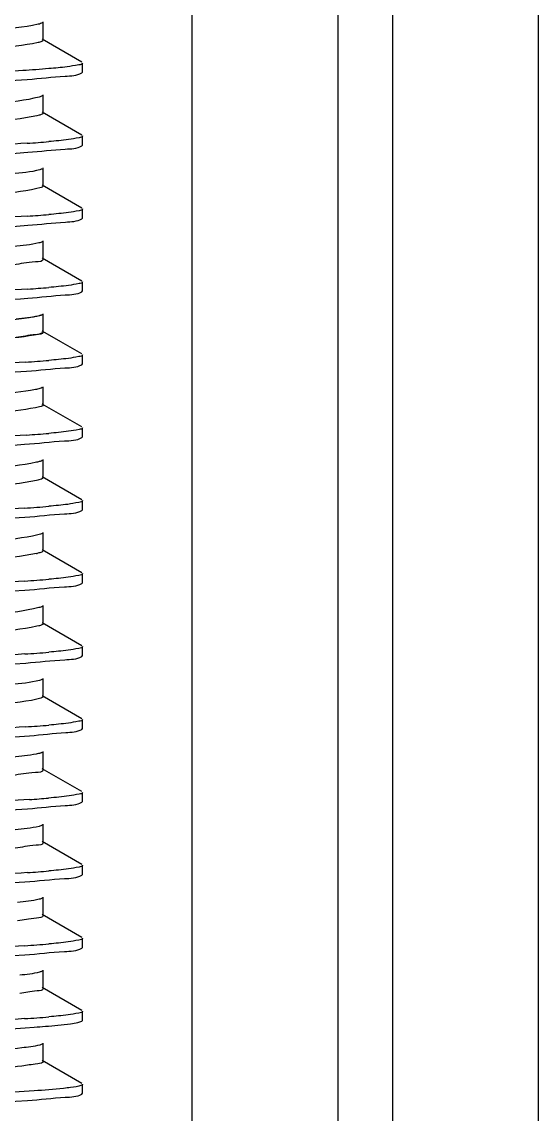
# Model space of a CAD drawing. Extents: x 185245 to 2166646, y -19957 to 815000.
# Drawn here: x 2006168.9 to 2006290.4, y 684597.8 to 684854.6 of the extents above; entities that cross this region are included whole.
import ezdxf

# ---------------------------------------------------------------- set-up
doc = ezdxf.new("R2010")
doc.units = 0
doc.header["$LTSCALE"] = 1000
doc.header["$MEASUREMENT"] = 0

# ---------------------------------------------------------------- blocks, each defined once
blk = doc.blocks.new('gfhhrryyfd')
at = {"linetype": 'Continuous'}
for p, q in [((3693422.89, -1741005.43), (3693422.89, -1744418.97)), ((3693457.18, -1741005.43), (3693457.18, -1744418.97)), ((3693470.04, -1741005.43), (3693470.04, -1744418.97)), ((3693504.33, -1741005.43), (3693504.33, -1744418.97)), ((3693387.9, -1742324.49), (3693387.9, -1742320.2)), ((3693397.01, -1742329.66), (3693387.71, -1742324.27)), ((3693397.18, -1742331.99), (3693397.18, -1742329.85)), ((3693397.18, -1742331.99), (3693397.18, -1742329.85)), ((3693397.01, -1742332.18), (3693397.18, -1742331.99)), ((3693387.9, -1742341.64), (3693387.9, -1742337.35)), ((3693386.93, -1742342.13), (3693386.42, -1742342.24)), ((3693397.01, -1742346.81), (3693387.71, -1742341.42)), ((3693397.18, -1742349.14), (3693397.18, -1742346.99)), ((3693397.18, -1742349.14), (3693397.18, -1742346.99)), ((3693397.01, -1742349.32), (3693397.18, -1742349.14)), ((3693387.9, -1742358.78), (3693387.9, -1742354.49)), ((3693397.01, -1742363.95), (3693387.71, -1742358.56)), ((3693387.14, -1742359.22), (3693386.45, -1742359.38)), ((3693397.01, -1742366.47), (3693397.18, -1742366.28)), ((3693397.18, -1742366.28), (3693397.18, -1742364.14)), ((3693397.18, -1742366.28), (3693397.18, -1742364.14)), ((3693387.9, -1742375.93), (3693387.9, -1742371.64)), ((3693397.01, -1742381.1), (3693387.71, -1742375.71)), ((3693397.18, -1742383.43), (3693397.18, -1742381.28)), ((3693397.18, -1742383.43), (3693397.18, -1742381.28)), ((3693397.01, -1742383.61), (3693397.18, -1742383.43)), ((3693387.9, -1742393.07), (3693387.9, -1742388.78)), ((3693387.9, -1742393.07), (3693387.9, -1742388.78)), ((3693397.01, -1742398.24), (3693387.71, -1742392.85)), ((3693392.22, -1742395.47), (3693387.71, -1742392.85)), ((3693397.18, -1742400.57), (3693397.18, -1742398.43)), ((3693397.18, -1742400.57), (3693397.18, -1742398.43)), ((3693397.01, -1742400.76), (3693397.18, -1742400.57)), ((3693387.9, -1742410.21), (3693387.9, -1742405.93)), ((3693397.01, -1742415.38), (3693387.71, -1742410)), ((3693397.18, -1742417.72), (3693397.18, -1742415.57)), ((3693397.18, -1742417.72), (3693397.18, -1742415.57)), ((3693397.01, -1742417.9), (3693397.18, -1742417.72)), ((3693387.9, -1742427.36), (3693387.9, -1742423.07)), ((3693397.01, -1742432.53), (3693387.71, -1742427.14)), ((3693397.18, -1742434.86), (3693397.18, -1742432.72)), ((3693397.18, -1742434.86), (3693397.18, -1742432.72)), ((3693397.01, -1742435.05), (3693397.18, -1742434.86)), ((3693387.9, -1742444.5), (3693387.9, -1742440.22)), ((3693397.01, -1742449.68), (3693387.71, -1742444.29)), ((3693397.18, -1742452.01), (3693397.18, -1742449.86)), ((3693397.18, -1742452.01), (3693397.18, -1742449.86)), ((3693397.01, -1742452.19), (3693397.18, -1742452.01)), ((3693387.9, -1742461.65), (3693387.9, -1742457.36)), ((3693386.87, -1742462.16), (3693386.41, -1742462.26)), ((3693397.01, -1742466.82), (3693387.71, -1742461.43)), ((3693397.18, -1742469.15), (3693397.18, -1742467.01)), ((3693397.18, -1742469.15), (3693397.18, -1742467.01)), ((3693397.01, -1742469.34), (3693397.18, -1742469.15)), ((3693387.9, -1742478.8), (3693387.9, -1742474.51)), ((3693387.08, -1742479.25), (3693386.45, -1742479.4)), ((3693397.01, -1742483.97), (3693387.71, -1742478.58)), ((3693397.18, -1742486.3), (3693397.18, -1742484.15)), ((3693397.18, -1742486.3), (3693397.18, -1742484.15)), ((3693397.01, -1742486.48), (3693397.18, -1742486.3)), ((3693387.9, -1742495.94), (3693387.9, -1742491.65)), ((3693397.01, -1742501.11), (3693387.71, -1742495.72)), ((3693397.18, -1742503.44), (3693397.18, -1742501.3)), ((3693397.18, -1742503.44), (3693397.18, -1742501.3)), ((3693397.01, -1742503.63), (3693397.18, -1742503.44)), ((3693387.9, -1742513.09), (3693387.9, -1742508.8)), ((3693397.01, -1742518.26), (3693387.71, -1742512.87)), ((3693397.18, -1742520.59), (3693397.18, -1742518.44)), ((3693397.18, -1742520.59), (3693397.18, -1742518.44)), ((3693397.01, -1742520.77), (3693397.18, -1742520.59)), ((3693387.9, -1742530.23), (3693387.9, -1742525.94)), ((3693397.01, -1742535.4), (3693387.71, -1742530.01)), ((3693397.18, -1742537.73), (3693397.18, -1742535.59)), ((3693397.18, -1742537.73), (3693397.18, -1742535.59)), ((3693397.01, -1742537.92), (3693397.18, -1742537.73)), ((3693387.9, -1742547.38), (3693387.9, -1742543.09)), ((3693397.01, -1742552.55), (3693387.71, -1742547.16)), ((3693397.18, -1742554.88), (3693397.18, -1742552.73)), ((3693397.18, -1742554.88), (3693397.18, -1742552.73)), ((3693397.01, -1742555.07), (3693397.18, -1742554.88)), ((3693387.9, -1742564.52), (3693387.9, -1742560.24)), ((3693397.01, -1742569.69), (3693387.71, -1742564.3)), ((3693397.18, -1742572.02), (3693397.18, -1742569.88)), ((3693397.18, -1742572.02), (3693397.18, -1742569.88)), ((3693397.01, -1742572.21), (3693397.18, -1742572.02))]:
    blk.add_line(p, q, dxfattribs=at)
for centre, radius, start, end in [((3693364.47, -1742053.85), 295.51, 273.8243, 274.8053), ((3693364.58, -1742072.38), 294.12, 273.8383, 274.8044), ((3693364.65, -1742090.39), 293.25, 273.8478, 274.803), ((3693364, -1742099.32), 301.49, 273.7685, 274.8061), ((3693364.26, -1742119.81), 298.14, 273.7992, 274.806), ((3693363.61, -1742128.64), 306.48, 273.7272, 274.8014), ((3693383.57, -1742431.38), 14.03, 281.4729, 282.6156), ((3693363.73, -1742147.44), 304.82, 273.7391, 274.8053), ((3693363.67, -1742163.82), 305.59, 273.7327, 274.805), ((3693363.99, -1742184.93), 301.61, 273.7674, 274.8061), ((3693365.17, -1742216.95), 286.69, 273.9056, 274.8068), ((3693364.56, -1742226.39), 294.41, 273.8366, 274.8035), ((3693363.72, -1742233), 304.98, 273.7377, 274.8053), ((3693363.66, -1742249.41), 305.72, 273.7316, 274.805)]:
    blk.add_arc(centre, radius, start, end, dxfattribs=at)
for points, knots in [([(3693386.71, -1742320.75), (3693383.31, -1742321.54), (3693373.34, -1742322.09), (3693346.9, -1742323.86), (3693323.8, -1742324.68), (3693307.18, -1742325.5)], [0, 0, 0, 0, 0.131194, 0.373535, 1, 1, 1, 1]), ([(3693387.71, -1742320.42), (3693387.58, -1742320.49), (3693387.25, -1742320.62), (3693386.91, -1742320.7), (3693386.71, -1742320.75)], [0, 0, 0, 0, 0.40332, 1, 1, 1, 1]), ([(3693386.71, -1742325.04), (3693383.31, -1742325.82), (3693373.34, -1742326.38), (3693346.9, -1742328.15), (3693323.8, -1742328.96), (3693307.18, -1742329.78)], [0, 0, 0, 0, 0.131194, 0.373535, 1, 1, 1, 1]), ([(3693387.89, -1742324.49), (3693387.89, -1742324.62), (3693387.38, -1742324.88), (3693387.01, -1742324.97), (3693386.71, -1742325.04)], [0, 0, 0, 0, 0.302831, 1, 1, 1, 1]), ([(3693397.18, -1742329.85), (3693397.18, -1742330.19), (3693395.36, -1742330.37), (3693394.45, -1742330.63), (3693393.54, -1742330.74)], [0, 0, 0, 0, 0.270133, 1, 1, 1, 1]), ([(3693383.11, -1742331.63), (3693377.78, -1742331.98), (3693351.37, -1742333.34), (3693324.93, -1742334.24), (3693303.83, -1742335.14)], [0, 0, 0, 0, 0.201596, 1, 1, 1, 1]), ([(3693384.18, -1742333.7), (3693387.15, -1742333.5), (3693391.31, -1742332.92), (3693395.85, -1742332.84), (3693397.01, -1742332.18)], [0, 0, 0, 0, 0.690375, 1, 1, 1, 1]), ([(3693272.98, -1742338.86), (3693281.09, -1742338.31), (3693318.16, -1742336.52), (3693355.27, -1742335.66), (3693384.18, -1742333.7)], [0, 0, 0, 0, 0.219183, 1, 1, 1, 1]), ([(3693386.93, -1742337.84), (3693380.49, -1742339.49), (3693361.18, -1742339.61), (3693329.68, -1742341.65), (3693297.61, -1742343.4), (3693277.74, -1742343.86), (3693270.76, -1742345.31)], [0, 0, 0, 0, 0.171431, 0.491399, 0.816224, 1, 1, 1, 1]), ([(3693387.71, -1742337.57), (3693387.61, -1742337.62), (3693387.35, -1742337.73), (3693387.09, -1742337.8), (3693386.93, -1742337.84)], [0, 0, 0, 0, 0.414289, 1, 1, 1, 1]), ([(3693386.42, -1742342.24), (3693379.43, -1742343.7), (3693359.52, -1742344.13), (3693327.49, -1742346.14), (3693298.09, -1742347.19), (3693279.14, -1742348.64), (3693272.48, -1742349.14), (3693270.23, -1742349.72)], [0, 0, 0, 0, 0.184068, 0.509201, 0.829117, 0.940109, 1, 1, 1, 1]), ([(3693387.89, -1742341.64), (3693387.89, -1742341.75), (3693387.49, -1742341.99), (3693387.18, -1742342.06), (3693386.93, -1742342.13)], [0, 0, 0, 0, 0.311313, 1, 1, 1, 1]), ([(3693397.18, -1742346.99), (3693397.18, -1742347.3), (3693395.54, -1742347.51), (3693394.71, -1742347.73), (3693393.89, -1742347.84)], [0, 0, 0, 0, 0.271599, 1, 1, 1, 1]), ([(3693272.94, -1742356.01), (3693281.06, -1742355.45), (3693318.18, -1742353.67), (3693355.33, -1742352.81), (3693384.27, -1742350.84)], [0, 0, 0, 0, 0.219191, 1, 1, 1, 1]), ([(3693384.18, -1742348.7), (3693376.06, -1742349.25), (3693338.99, -1742351.04), (3693301.88, -1742351.9), (3693272.98, -1742353.86)], [0, 0, 0, 0, 0.219354, 1, 1, 1, 1]), ([(3693384.27, -1742350.84), (3693387.22, -1742350.64), (3693391.36, -1742350.06), (3693395.86, -1742349.98), (3693397.01, -1742349.32)], [0, 0, 0, 0, 0.690237, 1, 1, 1, 1]), ([(3693387.14, -1742354.93), (3693384.99, -1742355.55), (3693378.46, -1742356.01), (3693359.66, -1742357.51), (3693330.21, -1742358.53), (3693297.98, -1742360.55), (3693277.89, -1742361), (3693270.8, -1742362.45)], [0, 0, 0, 0, 0.057446, 0.166902, 0.486553, 0.813832, 1, 1, 1, 1]), ([(3693387.71, -1742354.71), (3693387.63, -1742354.75), (3693387.44, -1742354.84), (3693387.25, -1742354.9), (3693387.14, -1742354.93)], [0, 0, 0, 0, 0.426856, 1, 1, 1, 1]), ([(3693386.45, -1742359.38), (3693379.55, -1742360.83), (3693359.87, -1742361.29), (3693328, -1742363.06), (3693296.44, -1742364.99), (3693277.06, -1742365.26), (3693270.45, -1742366.81)], [0, 0, 0, 0, 0.181951, 0.50465, 0.824728, 1, 1, 1, 1]), ([(3693387.89, -1742358.78), (3693387.89, -1742358.88), (3693387.59, -1742359.09), (3693387.33, -1742359.16), (3693387.14, -1742359.22)], [0, 0, 0, 0, 0.321911, 1, 1, 1, 1]), ([(3693384.27, -1742365.84), (3693376.15, -1742366.39), (3693339.04, -1742368.18), (3693301.88, -1742369.04), (3693272.94, -1742371.01)], [0, 0, 0, 0, 0.2191, 1, 1, 1, 1]), ([(3693397.18, -1742364.14), (3693397.18, -1742364.45), (3693395.54, -1742364.65), (3693394.72, -1742364.88), (3693393.89, -1742364.99)], [0, 0, 0, 0, 0.271629, 1, 1, 1, 1]), ([(3693272.85, -1742373.16), (3693280.98, -1742372.6), (3693318.14, -1742370.81), (3693355.35, -1742369.96), (3693384.33, -1742367.98)], [0, 0, 0, 0, 0.218987, 1, 1, 1, 1]), ([(3693384.33, -1742367.98), (3693387.27, -1742367.78), (3693391.38, -1742367.21), (3693395.87, -1742367.13), (3693397.01, -1742366.47)], [0, 0, 0, 0, 0.69014, 1, 1, 1, 1]), ([(3693387.71, -1742371.86), (3693387.47, -1742372), (3693385.23, -1742372.59), (3693382.96, -1742372.78), (3693380.97, -1742372.97)], [0, 0, 0, 0, 0.122149, 1, 1, 1, 1]), ([(3693387.89, -1742375.93), (3693387.9, -1742376.55), (3693384.32, -1742376.56), (3693382.7, -1742377.09), (3693380.97, -1742377.26)], [0, 0, 0, 0, 0.265061, 1, 1, 1, 1]), ([(3693397.18, -1742381.28), (3693397.18, -1742381.59), (3693395.54, -1742381.8), (3693394.71, -1742382.03), (3693393.88, -1742382.13)], [0, 0, 0, 0, 0.271603, 1, 1, 1, 1]), ([(3693384.33, -1742382.98), (3693376.2, -1742383.54), (3693339.04, -1742385.33), (3693301.84, -1742386.18), (3693272.85, -1742388.16)], [0, 0, 0, 0, 0.219015, 1, 1, 1, 1]), ([(3693384.3, -1742385.13), (3693387.24, -1742384.93), (3693391.37, -1742384.35), (3693395.86, -1742384.27), (3693397.01, -1742383.61)], [0, 0, 0, 0, 0.690177, 1, 1, 1, 1]), ([(3693309.05, -1742388.5), (3693316.03, -1742388.21), (3693341.11, -1742387.19), (3693366.22, -1742386.36), (3693384.3, -1742385.13)], [0, 0, 0, 0, 0.278136, 1, 1, 1, 1]), ([(3693387.71, -1742389), (3693387.48, -1742389.13), (3693385.43, -1742389.7), (3693383.35, -1742389.88), (3693381.52, -1742390.06)], [0, 0, 0, 0, 0.124256, 1, 1, 1, 1]), ([(3693387.71, -1742389), (3693387.49, -1742389.12), (3693386.85, -1742389.31), (3693386.2, -1742389.44), (3693385.8, -1742389.51)], [0, 0, 0, 0, 0.375581, 1, 1, 1, 1]), ([(3693385.8, -1742389.51), (3693379.46, -1742390.62), (3693362, -1742391.32), (3693333.09, -1742392.92), (3693302.52, -1742394.3), (3693282.91, -1742395.29), (3693274.92, -1742396.16)], [0, 0, 0, 0, 0.173733, 0.470057, 0.78285, 1, 1, 1, 1]), ([(3693385.8, -1742393.8), (3693379.46, -1742394.9), (3693362, -1742395.61), (3693333.09, -1742397.21), (3693302.52, -1742398.58), (3693282.91, -1742399.58), (3693274.92, -1742400.44)], [0, 0, 0, 0, 0.173733, 0.470057, 0.78285, 1, 1, 1, 1]), ([(3693387.89, -1742393.07), (3693387.9, -1742393.65), (3693384.61, -1742393.71), (3693383.11, -1742394.19), (3693381.52, -1742394.35)], [0, 0, 0, 0, 0.265734, 1, 1, 1, 1]), ([(3693387.89, -1742393.07), (3693387.89, -1742393.28), (3693386.91, -1742393.57), (3693386.32, -1742393.71), (3693385.8, -1742393.8)], [0, 0, 0, 0, 0.284681, 1, 1, 1, 1]), ([(3693397.18, -1742398.43), (3693397.18, -1742398.74), (3693395.51, -1742398.95), (3693394.67, -1742399.17), (3693393.83, -1742399.28)], [0, 0, 0, 0, 0.271295, 1, 1, 1, 1]), ([(3693383.81, -1742400.16), (3693375.67, -1742400.71), (3693338.72, -1742402.48), (3693301.72, -1742403.34), (3693272.96, -1742405.3)], [0, 0, 0, 0, 0.220579, 1, 1, 1, 1]), ([(3693384.02, -1742402.29), (3693387.03, -1742402.09), (3693391.24, -1742401.5), (3693395.84, -1742401.43), (3693397.01, -1742400.76)], [0, 0, 0, 0, 0.690613, 1, 1, 1, 1]), ([(3693272.98, -1742407.44), (3693281.08, -1742406.89), (3693318.09, -1742405.1), (3693355.14, -1742404.24), (3693384.02, -1742402.29)], [0, 0, 0, 0, 0.218972, 1, 1, 1, 1]), ([(3693386.1, -1742406.6), (3693379.97, -1742407.76), (3693362.79, -1742408.39), (3693334.14, -1742410.04), (3693303.44, -1742411.39), (3693283.61, -1742412.4), (3693275.44, -1742413.25)], [0, 0, 0, 0, 0.168631, 0.463014, 0.777741, 1, 1, 1, 1]), ([(3693387.71, -1742406.15), (3693387.52, -1742406.25), (3693386.98, -1742406.42), (3693386.44, -1742406.54), (3693386.1, -1742406.6)], [0, 0, 0, 0, 0.382833, 1, 1, 1, 1]), ([(3693386.1, -1742410.89), (3693379.97, -1742412.04), (3693362.79, -1742412.68), (3693334.14, -1742414.33), (3693303.44, -1742415.67), (3693283.61, -1742416.69), (3693275.44, -1742417.53)], [0, 0, 0, 0, 0.168631, 0.463014, 0.777741, 1, 1, 1, 1]), ([(3693387.89, -1742410.21), (3693387.89, -1742410.4), (3693387.07, -1742410.68), (3693386.55, -1742410.8), (3693386.1, -1742410.89)], [0, 0, 0, 0, 0.288971, 1, 1, 1, 1]), ([(3693384.02, -1742417.29), (3693375.89, -1742417.84), (3693338.88, -1742419.62), (3693301.82, -1742420.48), (3693272.98, -1742422.44)], [0, 0, 0, 0, 0.219886, 1, 1, 1, 1]), ([(3693397.18, -1742415.57), (3693397.18, -1742415.88), (3693395.53, -1742416.09), (3693394.7, -1742416.32), (3693393.86, -1742416.42)], [0, 0, 0, 0, 0.27148, 1, 1, 1, 1]), ([(3693325.32, -1742422.13), (3693330.87, -1742421.91), (3693350.28, -1742421.13), (3693369.69, -1742420.39), (3693383.53, -1742419.47)], [0, 0, 0, 0, 0.286007, 1, 1, 1, 1]), ([(3693383.53, -1742419.47), (3693386.65, -1742419.26), (3693391.03, -1742418.65), (3693395.8, -1742418.6), (3693397.01, -1742417.9)], [0, 0, 0, 0, 0.691254, 1, 1, 1, 1]), ([(3693386.38, -1742423.69), (3693379.17, -1742425.17), (3693358.79, -1742425.59), (3693338.64, -1742426.9), (3693325.77, -1742427.49)], [0, 0, 0, 0, 0.363233, 1, 1, 1, 1]), ([(3693387.71, -1742423.29), (3693387.55, -1742423.38), (3693387.1, -1742423.53), (3693386.65, -1742423.64), (3693386.38, -1742423.69)], [0, 0, 0, 0, 0.391017, 1, 1, 1, 1]), ([(3693387.89, -1742427.36), (3693387.89, -1742427.52), (3693387.21, -1742427.8), (3693386.76, -1742427.9), (3693386.38, -1742427.98)], [0, 0, 0, 0, 0.294214, 1, 1, 1, 1]), ([(3693386.38, -1742427.98), (3693379.17, -1742429.45), (3693358.79, -1742429.88), (3693338.64, -1742431.18), (3693325.77, -1742431.78)], [0, 0, 0, 0, 0.363233, 1, 1, 1, 1]), ([(3693397.18, -1742432.72), (3693397.18, -1742433.04), (3693395.45, -1742433.24), (3693394.58, -1742433.48), (3693393.71, -1742433.59)], [0, 0, 0, 0, 0.270823, 1, 1, 1, 1]), ([(3693383.53, -1742434.47), (3693379.68, -1742434.72), (3693360.29, -1742435.79), (3693340.88, -1742436.51), (3693325.32, -1742437.13)], [0, 0, 0, 0, 0.198662, 1, 1, 1, 1]), ([(3693383.61, -1742436.61), (3693386.72, -1742436.4), (3693391.06, -1742435.8), (3693395.81, -1742435.74), (3693397.01, -1742435.05)], [0, 0, 0, 0, 0.691163, 1, 1, 1, 1]), ([(3693273.41, -1742441.7), (3693281.48, -1742441.16), (3693318.21, -1742439.39), (3693354.99, -1742438.51), (3693383.61, -1742436.61)], [0, 0, 0, 0, 0.219814, 1, 1, 1, 1]), ([(3693387.71, -1742440.44), (3693387.58, -1742440.51), (3693387.22, -1742440.64), (3693386.85, -1742440.73), (3693386.63, -1742440.78)], [0, 0, 0, 0, 0.400253, 1, 1, 1, 1]), ([(3693386.63, -1742440.78), (3693379.94, -1742442.28), (3693353.89, -1742442.82), (3693319.9, -1742444.79), (3693288.13, -1742446.64), (3693275.21, -1742447.25), (3693270.73, -1742448.19)], [0, 0, 0, 0, 0.177164, 0.667524, 0.881863, 1, 1, 1, 1]), ([(3693386.36, -1742445.13), (3693379.22, -1742446.58), (3693359.04, -1742447.03), (3693326.71, -1742449.06), (3693297.23, -1742450.06), (3693278.53, -1742451.6), (3693272.06, -1742452.03), (3693269.97, -1742452.66)], [0, 0, 0, 0, 0.187313, 0.515693, 0.835167, 0.943815, 1, 1, 1, 1]), ([(3693387.89, -1742444.5), (3693387.89, -1742444.65), (3693387.34, -1742444.91), (3693386.95, -1742445), (3693386.63, -1742445.07)], [0, 0, 0, 0, 0.300595, 1, 1, 1, 1]), ([(3693397.18, -1742449.86), (3693397.18, -1742450.18), (3693395.48, -1742450.38), (3693394.63, -1742450.62), (3693393.78, -1742450.72)], [0, 0, 0, 0, 0.271089, 1, 1, 1, 1]), ([(3693383.61, -1742451.61), (3693375.52, -1742452.15), (3693338.79, -1742453.91), (3693302.01, -1742454.78), (3693273.41, -1742456.7)], [0, 0, 0, 0, 0.220557, 1, 1, 1, 1]), ([(3693383.57, -1742453.75), (3693386.68, -1742453.55), (3693391.04, -1742452.94), (3693395.8, -1742452.89), (3693397.01, -1742452.19)], [0, 0, 0, 0, 0.69122, 1, 1, 1, 1]), ([(3693272.88, -1742458.88), (3693280.92, -1742458.33), (3693317.81, -1742456.55), (3693354.75, -1742455.67), (3693383.57, -1742453.75)], [0, 0, 0, 0, 0.218031, 1, 1, 1, 1]), ([(3693386.87, -1742457.87), (3693380.36, -1742459.49), (3693361.03, -1742459.66), (3693329.5, -1742461.66), (3693297.5, -1742463.42), (3693277.7, -1742463.88), (3693270.75, -1742465.33)], [0, 0, 0, 0, 0.172802, 0.492825, 0.816897, 1, 1, 1, 1]), ([(3693387.71, -1742457.58), (3693387.6, -1742457.64), (3693387.32, -1742457.75), (3693387.04, -1742457.83), (3693386.87, -1742457.87)], [0, 0, 0, 0, 0.410783, 1, 1, 1, 1]), ([(3693386.41, -1742462.26), (3693379.38, -1742463.72), (3693359.42, -1742464.15), (3693327.31, -1742466.17), (3693297.89, -1742467.21), (3693278.99, -1742468.67), (3693272.38, -1742469.16), (3693270.16, -1742469.75)], [0, 0, 0, 0, 0.184784, 0.510672, 0.830509, 0.940967, 1, 1, 1, 1]), ([(3693387.89, -1742461.65), (3693387.89, -1742461.77), (3693387.46, -1742462.01), (3693387.13, -1742462.09), (3693386.87, -1742462.16)], [0, 0, 0, 0, 0.308524, 1, 1, 1, 1]), ([(3693383.57, -1742468.76), (3693375.41, -1742469.3), (3693338.51, -1742471.07), (3693301.57, -1742471.92), (3693272.88, -1742473.88)], [0, 0, 0, 0, 0.221461, 1, 1, 1, 1]), ([(3693397.18, -1742467.01), (3693397.18, -1742467.33), (3693395.48, -1742467.53), (3693394.63, -1742467.76), (3693393.77, -1742467.87)], [0, 0, 0, 0, 0.271033, 1, 1, 1, 1]), ([(3693272.96, -1742476.02), (3693281.03, -1742475.47), (3693317.97, -1742473.69), (3693354.97, -1742472.82), (3693383.8, -1742470.88)], [0, 0, 0, 0, 0.218602, 1, 1, 1, 1]), ([(3693383.8, -1742470.88), (3693386.86, -1742470.68), (3693391.15, -1742470.09), (3693395.82, -1742470.02), (3693397.01, -1742469.34)], [0, 0, 0, 0, 0.690907, 1, 1, 1, 1]), ([(3693387.08, -1742474.96), (3693384.89, -1742475.57), (3693378.31, -1742476.04), (3693359.46, -1742477.52), (3693330.03, -1742478.56), (3693297.87, -1742480.58), (3693277.84, -1742481.01), (3693270.79, -1742482.47)], [0, 0, 0, 0, 0.058314, 0.16832, 0.488078, 0.814598, 1, 1, 1, 1]), ([(3693387.71, -1742474.73), (3693387.62, -1742474.77), (3693387.42, -1742474.86), (3693387.2, -1742474.93), (3693387.08, -1742474.96)], [0, 0, 0, 0, 0.422831, 1, 1, 1, 1]), ([(3693387.89, -1742478.8), (3693387.89, -1742478.9), (3693387.56, -1742479.12), (3693387.29, -1742479.19), (3693387.08, -1742479.25)], [0, 0, 0, 0, 0.318416, 1, 1, 1, 1]), ([(3693386.45, -1742479.4), (3693379.52, -1742480.85), (3693359.77, -1742481.31), (3693327.83, -1742483.07), (3693296.29, -1742485.04), (3693276.93, -1742485.26), (3693270.38, -1742486.85)], [0, 0, 0, 0, 0.182564, 0.506012, 0.826068, 1, 1, 1, 1]), ([(3693397.18, -1742484.15), (3693397.18, -1742484.47), (3693395.51, -1742484.67), (3693394.67, -1742484.9), (3693393.83, -1742485.01)], [0, 0, 0, 0, 0.271288, 1, 1, 1, 1]), ([(3693383.8, -1742485.89), (3693375.66, -1742486.43), (3693338.71, -1742488.21), (3693301.72, -1742489.06), (3693272.96, -1742491.02)], [0, 0, 0, 0, 0.220602, 1, 1, 1, 1]), ([(3693384.7, -1742487.97), (3693387.55, -1742487.77), (3693391.54, -1742487.22), (3693395.9, -1742487.12), (3693397.01, -1742486.48)], [0, 0, 0, 0, 0.689629, 1, 1, 1, 1]), ([(3693330.84, -1742490.49), (3693336.05, -1742490.29), (3693354.01, -1742489.55), (3693371.98, -1742488.85), (3693384.7, -1742487.97)], [0, 0, 0, 0, 0.290468, 1, 1, 1, 1]), ([(3693387.26, -1742492.05), (3693386.94, -1742492.15), (3693384.81, -1742492.62), (3693382.64, -1742492.82), (3693380.8, -1742493)], [0, 0, 0, 0, 0.153321, 1, 1, 1, 1]), ([(3693387.71, -1742491.87), (3693387.65, -1742491.91), (3693387.5, -1742491.97), (3693387.35, -1742492.03), (3693387.26, -1742492.05)], [0, 0, 0, 0, 0.43669, 1, 1, 1, 1]), ([(3693387.89, -1742495.94), (3693387.89, -1742496.58), (3693384.23, -1742496.57), (3693382.57, -1742497.12), (3693380.8, -1742497.29)], [0, 0, 0, 0, 0.264851, 1, 1, 1, 1]), ([(3693397.18, -1742501.3), (3693397.18, -1742501.6), (3693395.62, -1742501.81), (3693394.82, -1742502.02), (3693394.04, -1742502.13)], [0, 0, 0, 0, 0.272355, 1, 1, 1, 1]), ([(3693384.7, -1742502.97), (3693381.19, -1742503.21), (3693363.24, -1742504.24), (3693345.28, -1742504.92), (3693330.84, -1742505.5)], [0, 0, 0, 0, 0.195815, 1, 1, 1, 1]), ([(3693384.26, -1742505.14), (3693387.21, -1742504.94), (3693391.35, -1742504.37), (3693395.86, -1742504.29), (3693397.01, -1742503.63)], [0, 0, 0, 0, 0.690247, 1, 1, 1, 1]), ([(3693273.49, -1742510.27), (3693281.64, -1742509.73), (3693318.56, -1742507.96), (3693355.53, -1742507.1), (3693384.26, -1742505.14)], [0, 0, 0, 0, 0.220973, 1, 1, 1, 1]), ([(3693387.71, -1742509.02), (3693387.48, -1742509.15), (3693385.37, -1742509.72), (3693383.23, -1742509.9), (3693381.35, -1742510.09)], [0, 0, 0, 0, 0.12359, 1, 1, 1, 1]), ([(3693387.89, -1742513.09), (3693387.9, -1742513.68), (3693384.52, -1742513.72), (3693382.99, -1742514.22), (3693381.35, -1742514.38)], [0, 0, 0, 0, 0.265506, 1, 1, 1, 1]), ([(3693384.26, -1742520.15), (3693376.21, -1742520.69), (3693339.28, -1742522.47), (3693302.32, -1742523.35), (3693273.49, -1742525.28)], [0, 0, 0, 0, 0.218362, 1, 1, 1, 1]), ([(3693397.18, -1742518.44), (3693397.18, -1742518.76), (3693395.53, -1742518.96), (3693394.7, -1742519.19), (3693393.87, -1742519.29)], [0, 0, 0, 0, 0.271556, 1, 1, 1, 1]), ([(3693273.4, -1742527.43), (3693281.47, -1742526.88), (3693318.2, -1742525.12), (3693354.98, -1742524.24), (3693383.6, -1742522.33)], [0, 0, 0, 0, 0.219771, 1, 1, 1, 1]), ([(3693383.6, -1742522.33), (3693386.71, -1742522.13), (3693391.06, -1742521.52), (3693395.8, -1742521.47), (3693397.01, -1742520.77)], [0, 0, 0, 0, 0.691176, 1, 1, 1, 1]), ([(3693387.71, -1742526.16), (3693387.49, -1742526.29), (3693385.57, -1742526.83), (3693383.6, -1742527), (3693381.89, -1742527.18)], [0, 0, 0, 0, 0.125811, 1, 1, 1, 1]), ([(3693387.89, -1742530.23), (3693387.9, -1742530.78), (3693384.81, -1742530.87), (3693383.39, -1742531.31), (3693381.89, -1742531.47)], [0, 0, 0, 0, 0.266267, 1, 1, 1, 1]), ([(3693397.18, -1742535.59), (3693397.18, -1742535.91), (3693395.48, -1742536.11), (3693394.63, -1742536.34), (3693393.78, -1742536.45)], [0, 0, 0, 0, 0.271076, 1, 1, 1, 1]), ([(3693383.6, -1742537.34), (3693375.51, -1742537.87), (3693338.78, -1742539.64), (3693302, -1742540.51), (3693273.4, -1742542.43)], [0, 0, 0, 0, 0.2206, 1, 1, 1, 1]), ([(3693383.56, -1742539.48), (3693386.68, -1742539.27), (3693391.04, -1742538.67), (3693395.8, -1742538.61), (3693397.01, -1742537.92)], [0, 0, 0, 0, 0.69123, 1, 1, 1, 1]), ([(3693272.88, -1742544.61), (3693280.91, -1742544.06), (3693317.81, -1742542.28), (3693354.74, -1742541.4), (3693383.56, -1742539.48)], [0, 0, 0, 0, 0.218012, 1, 1, 1, 1]), ([(3693387.71, -1742543.31), (3693387.51, -1742543.42), (3693385.76, -1742543.94), (3693383.96, -1742544.1), (3693382.4, -1742544.27)], [0, 0, 0, 0, 0.128207, 1, 1, 1, 1]), ([(3693387.89, -1742547.38), (3693387.9, -1742547.88), (3693385.09, -1742548.01), (3693383.77, -1742548.41), (3693382.4, -1742548.56)], [0, 0, 0, 0, 0.267184, 1, 1, 1, 1]), ([(3693397.18, -1742552.73), (3693397.18, -1742553.05), (3693395.48, -1742553.25), (3693394.62, -1742553.49), (3693393.77, -1742553.6)], [0, 0, 0, 0, 0.271024, 1, 1, 1, 1]), ([(3693383.56, -1742554.48), (3693375.4, -1742555.03), (3693338.5, -1742556.79), (3693301.57, -1742557.65), (3693272.88, -1742559.61)], [0, 0, 0, 0, 0.221489, 1, 1, 1, 1]), ([(3693385.82, -1742556.47), (3693386.69, -1742556.41), (3693389.54, -1742556.19), (3693392.38, -1742555.94), (3693394.34, -1742555.66)], [0, 0, 0, 0, 0.308238, 1, 1, 1, 1]), ([(3693394.34, -1742555.66), (3693394.92, -1742555.58), (3693395.82, -1742555.43), (3693396.73, -1742555.23), (3693397.01, -1742555.07)], [0, 0, 0, 0, 0.643888, 1, 1, 1, 1]), ([(3693336.34, -1742558.85), (3693341.2, -1742558.66), (3693357.69, -1742557.98), (3693374.2, -1742557.31), (3693385.82, -1742556.47)], [0, 0, 0, 0, 0.294536, 1, 1, 1, 1]), ([(3693382.89, -1742561.36), (3693380.23, -1742561.67), (3693364.38, -1742562.93), (3693348.5, -1742563.6), (3693335.29, -1742564.21)], [0, 0, 0, 0, 0.168264, 1, 1, 1, 1]), ([(3693387.71, -1742560.45), (3693387.52, -1742560.56), (3693385.94, -1742561.04), (3693384.3, -1742561.2), (3693382.89, -1742561.36)], [0, 0, 0, 0, 0.130748, 1, 1, 1, 1]), ([(3693382.89, -1742565.65), (3693380.23, -1742565.95), (3693364.38, -1742567.22), (3693348.5, -1742567.89), (3693335.29, -1742568.5)], [0, 0, 0, 0, 0.168264, 1, 1, 1, 1]), ([(3693387.89, -1742564.52), (3693387.9, -1742564.98), (3693385.35, -1742565.15), (3693384.14, -1742565.51), (3693382.89, -1742565.65)], [0, 0, 0, 0, 0.268221, 1, 1, 1, 1]), ([(3693385.82, -1742571.47), (3693382.63, -1742571.7), (3693366.15, -1742572.68), (3693349.65, -1742573.32), (3693336.34, -1742573.86)], [0, 0, 0, 0, 0.19327, 1, 1, 1, 1]), ([(3693394.34, -1742570.67), (3693393.8, -1742570.74), (3693390.97, -1742571.08), (3693388.12, -1742571.31), (3693385.82, -1742571.47)], [0, 0, 0, 0, 0.190506, 1, 1, 1, 1]), ([(3693397.18, -1742569.88), (3693397.18, -1742569.97), (3693396.17, -1742570.61), (3693395.24, -1742570.54), (3693394.34, -1742570.67)], [0, 0, 0, 0, 0.08898, 1, 1, 1, 1]), ([(3693273.26, -1742578.87), (3693281.39, -1742578.32), (3693318.38, -1742576.55), (3693355.41, -1742575.69), (3693384.22, -1742573.73)], [0, 0, 0, 0, 0.220168, 1, 1, 1, 1]), ([(3693384.22, -1742573.73), (3693387.18, -1742573.53), (3693391.33, -1742572.95), (3693395.86, -1742572.87), (3693397.01, -1742572.21)], [0, 0, 0, 0, 0.69031, 1, 1, 1, 1])]:
    blk.add_open_spline(points, degree=3, knots=knots, dxfattribs=at)
for points in [[(3693389.26, -1742331.17), (3693387.21, -1742331.35), (3693385.16, -1742331.49), (3693383.11, -1742331.63)], [(3693393.54, -1742330.74), (3693392.12, -1742330.92), (3693390.69, -1742331.05), (3693389.26, -1742331.17)], [(3693393.89, -1742347.84), (3693392.34, -1742348.04), (3693390.78, -1742348.19), (3693389.23, -1742348.32)], [(3693393.89, -1742364.99), (3693392.34, -1742365.19), (3693390.78, -1742365.33), (3693389.22, -1742365.47)], [(3693393.88, -1742382.13), (3693392.33, -1742382.33), (3693390.77, -1742382.48), (3693389.21, -1742382.61)], [(3693393.83, -1742399.28), (3693392.31, -1742399.48), (3693390.78, -1742399.62), (3693389.26, -1742399.75)], [(3693393.86, -1742416.42), (3693392.33, -1742416.62), (3693390.78, -1742416.77), (3693389.24, -1742416.9)], [(3693393.71, -1742433.59), (3693392.23, -1742433.78), (3693390.75, -1742433.91), (3693389.26, -1742434.04)], [(3693393.78, -1742450.72), (3693392.28, -1742450.92), (3693390.78, -1742451.06), (3693389.27, -1742451.19)], [(3693393.77, -1742467.87), (3693392.28, -1742468.06), (3693390.77, -1742468.2), (3693389.27, -1742468.33)], [(3693393.83, -1742485.01), (3693392.31, -1742485.21), (3693390.78, -1742485.35), (3693389.26, -1742485.48)], [(3693394.04, -1742502.13), (3693392.43, -1742502.34), (3693390.81, -1742502.49), (3693389.2, -1742502.63)], [(3693393.87, -1742519.29), (3693392.33, -1742519.5), (3693390.77, -1742519.64), (3693389.21, -1742519.77)], [(3693393.78, -1742536.45), (3693392.28, -1742536.64), (3693390.78, -1742536.78), (3693389.27, -1742536.91)], [(3693393.77, -1742553.6), (3693392.27, -1742553.79), (3693390.77, -1742553.93), (3693389.27, -1742554.06)]]:
    blk.add_open_spline(points, degree=3, dxfattribs=at)

msp = doc.modelspace()

# ---------------------------------------------------------------- block references
at = {"lineweight": -3, "xscale": 0.9999959468841553, "yscale": 0.9999959506094456, "zscale": 0.9999959495959999}
msp.add_blockref('gfhhrryyfd', (-1687199, 2427167.71, 0), dxfattribs=at)

doc.saveas('drawing.dxf')
